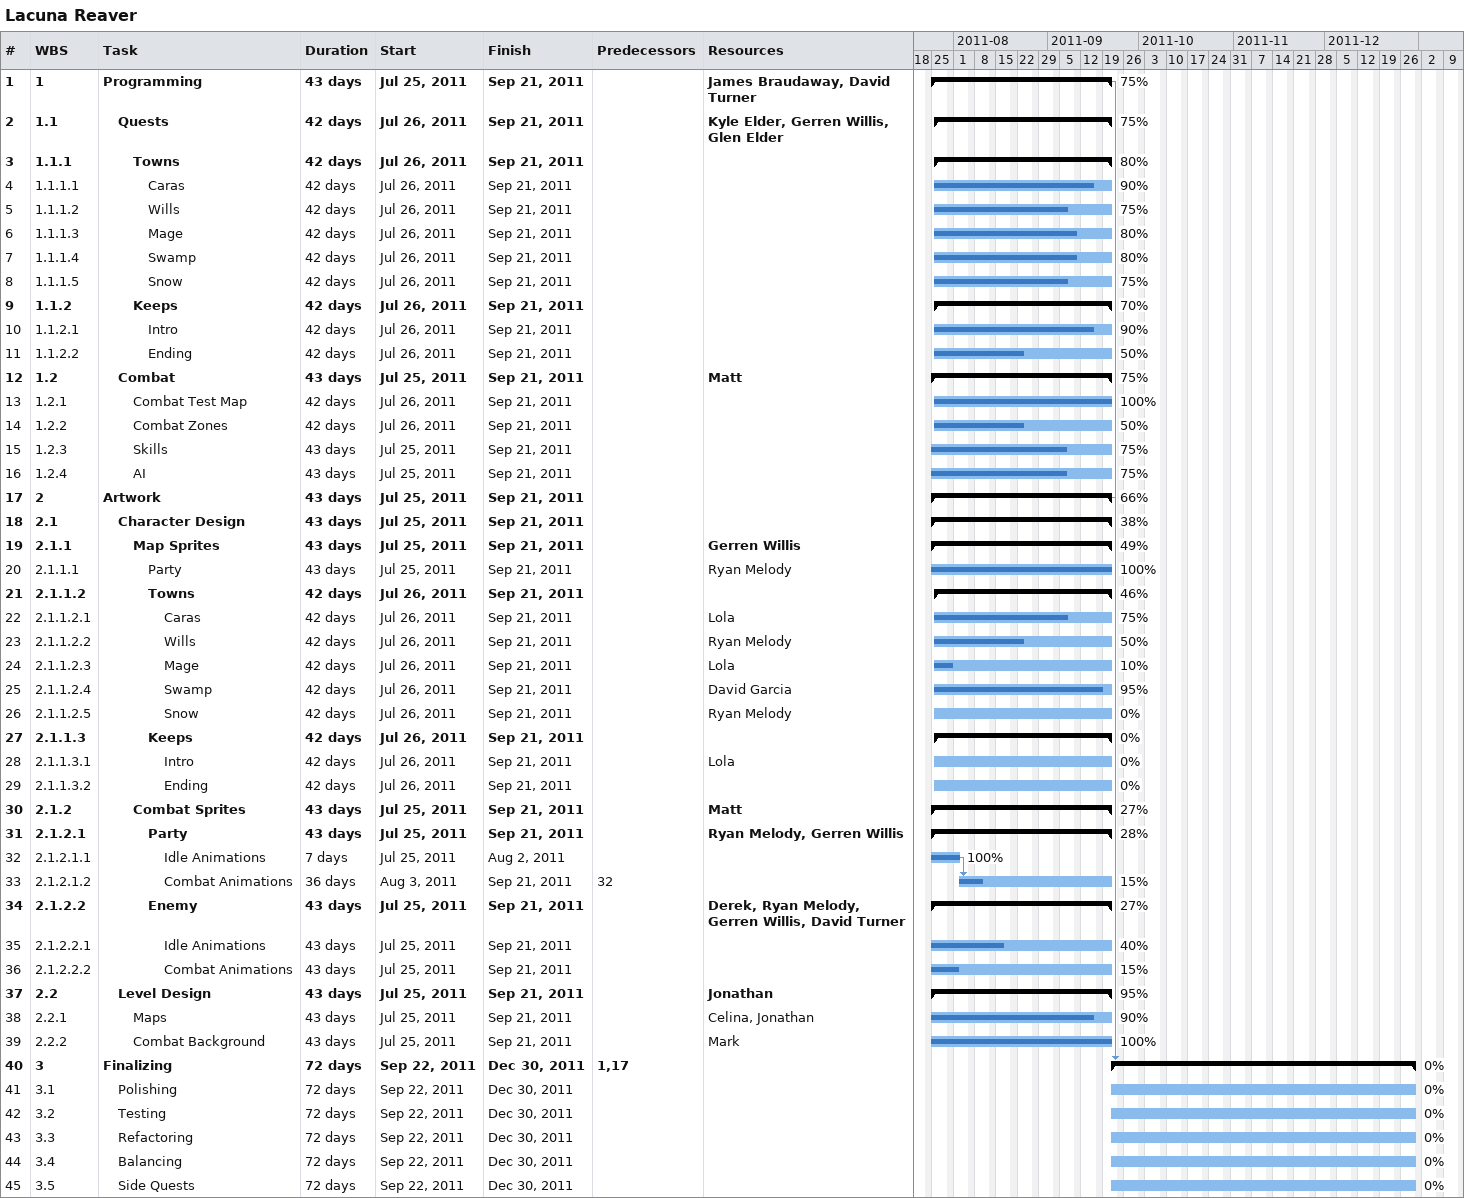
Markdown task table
Lacuna Reaver

| ID | WBS | Task | Duration | Start | Finish | Predecessors | Resources | % complete |
|---|---|---|---|---|---|---|---|---|
| 1 | 1 | **Programming** | 43d | 2011-07-25 | 2011-09-21 |  | James Braudaway, David Turner | 75 |
| 2 | 1.1 | **Quests** | 42d | 2011-07-26 | 2011-09-21 |  | Kyle Elder, Gerren Willis, Glen Elder | 75 |
| 3 | 1.1.1 | **Towns** | 42d | 2011-07-26 | 2011-09-21 |  |  | 80 |
| 4 | 1.1.1.1 | Caras | 42d | 2011-07-26 | 2011-09-21 |  |  | 90 |
| 5 | 1.1.1.2 | Wills | 42d | 2011-07-26 | 2011-09-21 |  |  | 75 |
| 6 | 1.1.1.3 | Mage | 42d | 2011-07-26 | 2011-09-21 |  |  | 80 |
| 7 | 1.1.1.4 | Swamp | 42d | 2011-07-26 | 2011-09-21 |  |  | 80 |
| 8 | 1.1.1.5 | Snow | 42d | 2011-07-26 | 2011-09-21 |  |  | 75 |
| 9 | 1.1.2 | **Keeps** | 42d | 2011-07-26 | 2011-09-21 |  |  | 70 |
| 10 | 1.1.2.1 | Intro | 42d | 2011-07-26 | 2011-09-21 |  |  | 90 |
| 11 | 1.1.2.2 | Ending | 42d | 2011-07-26 | 2011-09-21 |  |  | 50 |
| 12 | 1.2 | **Combat** | 43d | 2011-07-25 | 2011-09-21 |  | Matt | 75 |
| 13 | 1.2.1 | Combat Test Map | 42d | 2011-07-26 | 2011-09-21 |  |  | 100 |
| 14 | 1.2.2 | Combat Zones | 42d | 2011-07-26 | 2011-09-21 |  |  | 50 |
| 15 | 1.2.3 | Skills | 43d | 2011-07-25 | 2011-09-21 |  |  | 75 |
| 16 | 1.2.4 | AI | 43d | 2011-07-25 | 2011-09-21 |  |  | 75 |
| 17 | 2 | **Artwork** | 43d | 2011-07-25 | 2011-09-21 |  |  | 66 |
| 18 | 2.1 | **Character Design** | 43d | 2011-07-25 | 2011-09-21 |  |  | 38 |
| 19 | 2.1.1 | **Map Sprites** | 43d | 2011-07-25 | 2011-09-21 |  | Gerren Willis | 49 |
| 20 | 2.1.1.1 | Party | 43d | 2011-07-25 | 2011-09-21 |  | Ryan Melody | 100 |
| 21 | 2.1.1.2 | **Towns** | 42d | 2011-07-26 | 2011-09-21 |  |  | 46 |
| 22 | 2.1.1.2.1 | Caras | 42d | 2011-07-26 | 2011-09-21 |  | Lola | 75 |
| 23 | 2.1.1.2.2 | Wills | 42d | 2011-07-26 | 2011-09-21 |  | Ryan Melody | 50 |
| 24 | 2.1.1.2.3 | Mage | 42d | 2011-07-26 | 2011-09-21 |  | Lola | 10 |
| 25 | 2.1.1.2.4 | Swamp | 42d | 2011-07-26 | 2011-09-21 |  | David Garcia | 95 |
| 26 | 2.1.1.2.5 | Snow | 42d | 2011-07-26 | 2011-09-21 |  | Ryan Melody | 0 |
| 27 | 2.1.1.3 | **Keeps** | 42d | 2011-07-26 | 2011-09-21 |  |  | 0 |
| 28 | 2.1.1.3.1 | Intro | 42d | 2011-07-26 | 2011-09-21 |  | Lola | 0 |
| 29 | 2.1.1.3.2 | Ending | 42d | 2011-07-26 | 2011-09-21 |  |  | 0 |
| 30 | 2.1.2 | **Combat Sprites** | 43d | 2011-07-25 | 2011-09-21 |  | Matt | 27 |
| 31 | 2.1.2.1 | **Party** | 43d | 2011-07-25 | 2011-09-21 |  | Ryan Melody, Gerren Willis | 28 |
| 32 | 2.1.2.1.1 | Idle Animations | 7d | 2011-07-25 | 2011-08-02 |  |  | 100 |
| 33 | 2.1.2.1.2 | Combat Animations | 36d | 2011-08-03 | 2011-09-21 | 32 |  | 15 |
| 34 | 2.1.2.2 | **Enemy** | 43d | 2011-07-25 | 2011-09-21 |  | Derek, Ryan Melody, Gerren Willis, David Turner | 27 |
| 35 | 2.1.2.2.1 | Idle Animations | 43d | 2011-07-25 | 2011-09-21 |  |  | 40 |
| 36 | 2.1.2.2.2 | Combat Animations | 43d | 2011-07-25 | 2011-09-21 |  |  | 15 |
| 37 | 2.2 | **Level Design** | 43d | 2011-07-25 | 2011-09-21 |  | Jonathan | 95 |
| 38 | 2.2.1 | Maps | 43d | 2011-07-25 | 2011-09-21 |  | Celina, Jonathan | 90 |
| 39 | 2.2.2 | Combat Background | 43d | 2011-07-25 | 2011-09-21 |  | Mark | 100 |
| 40 | 3 | **Finalizing** | 72d | 2011-09-22 | 2011-12-30 | 1, 17 |  | 0 |
| 41 | 3.1 | Polishing | 72d | 2011-09-22 | 2011-12-30 |  |  | 0 |
| 42 | 3.2 | Testing | 72d | 2011-09-22 | 2011-12-30 |  |  | 0 |
| 43 | 3.3 | Refactoring | 72d | 2011-09-22 | 2011-12-30 |  |  | 0 |
| 44 | 3.4 | Balancing | 72d | 2011-09-22 | 2011-12-30 |  |  | 0 |
| 45 | 3.5 | Side Quests | 72d | 2011-09-22 | 2011-12-30 |  |  | 0 |
